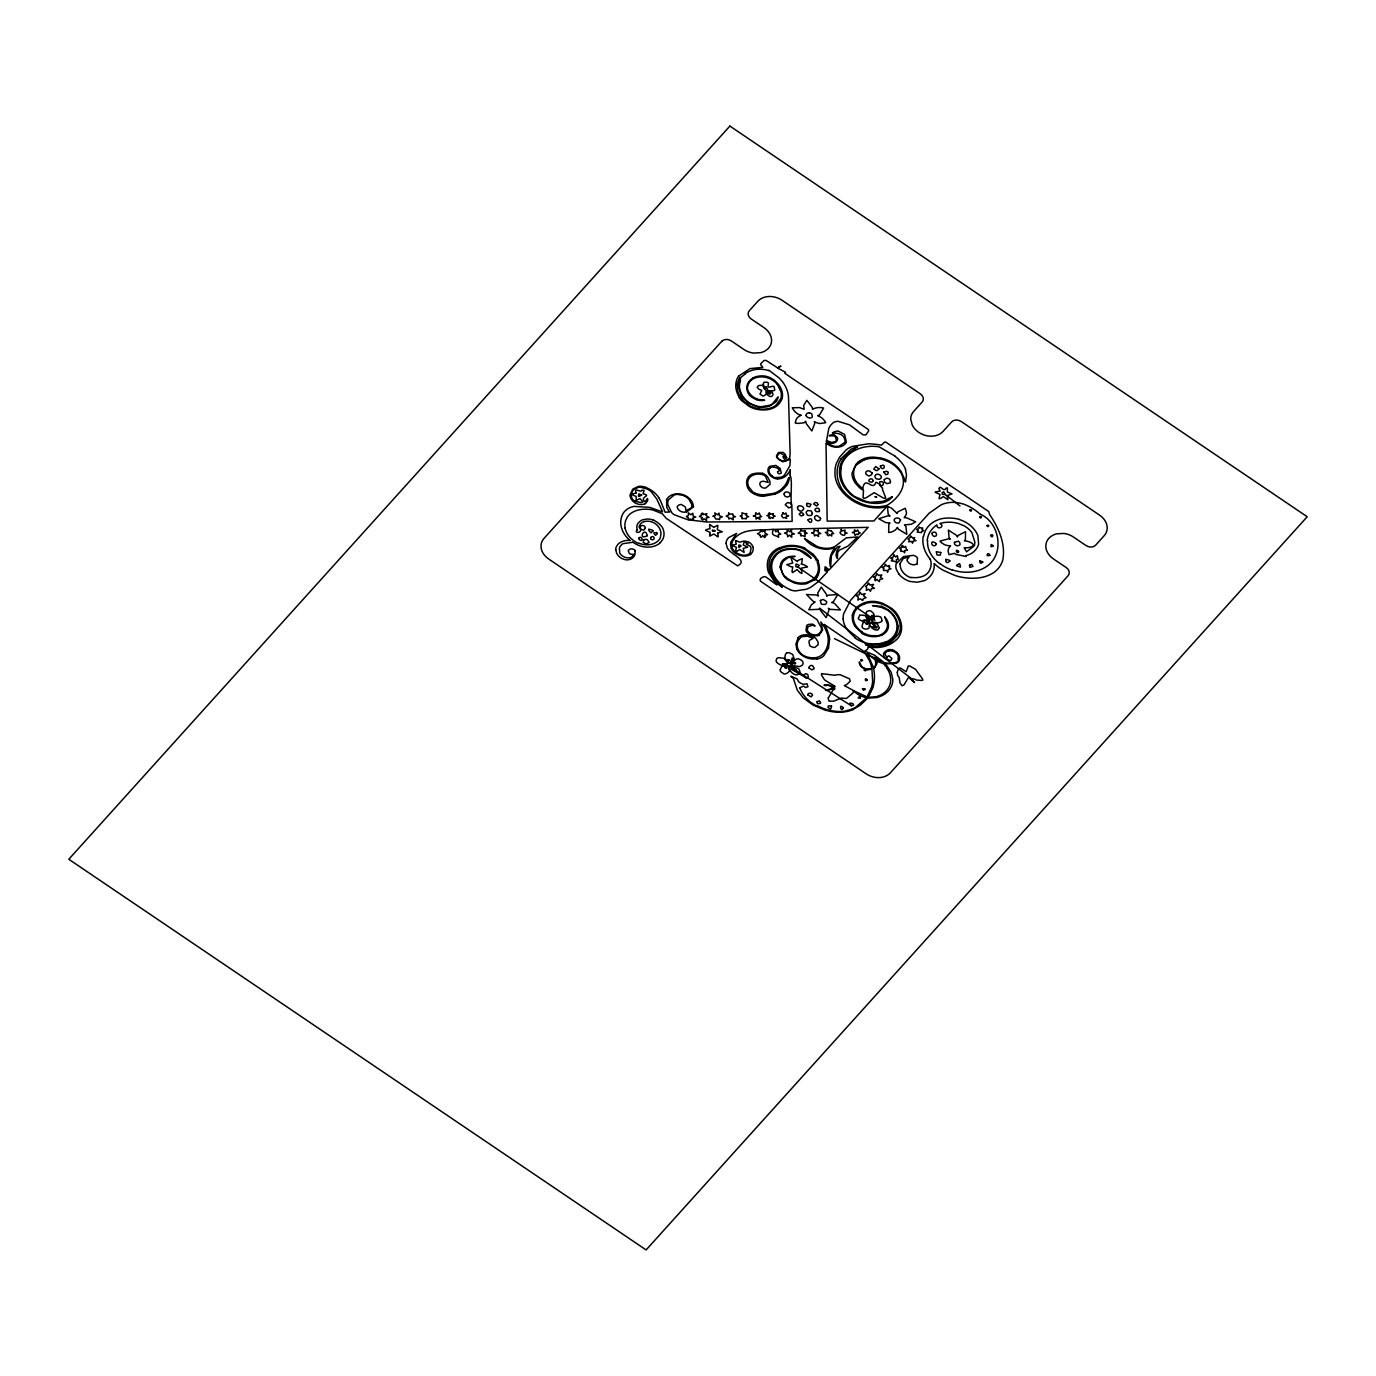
<?xml version="1.0" encoding="UTF-8"?>
<svg xmlns="http://www.w3.org/2000/svg" width="1376" height="1376" viewBox="0 0 1376 1376"><rect width="100%" height="100%" fill="white"/><g stroke="black" fill="none" stroke-linecap="round" stroke-linejoin="round"><path stroke-width="1.5" d="M829.573 639.169L828.49 648.165L823.742 655.819A14.895 11.834 19.2 0 1 816.862 659.087M779.917 566.912L783.563 575.684A16.013 12.711 19.2 0 0 787.364 579.52L794.382 582.994A21.638 17.2 19.2 0 0 806.542 583.699L814.506 579.76M747.443 481.669L748.458 486.519L752.93 492.075A17.355 13.794 19.2 0 0 763.044 494.81M899.732 564.005L903.378 558.398L908.986 557.108L906.99 559.791A2.58 2.047 19.2 0 0 907.128 560.651L907.266 560.961A6.14 4.885 19.2 0 0 916.984 563.902M852.346 615.175C855.184 603.548 869.632 599.024 880.09 602.55A22.807 18.112 19.2 0 1 883.495 603.651L891.596 608.347A31.218 24.802 19.2 0 1 895.742 612.251A31.27 24.837 19.2 0 1 901.452 630.466A26.402 20.984 19.2 0 1 898.838 636.916L896.619 639.651M917.156 564.074L917.431 558.02A4.094 3.251 19.2 0 0 915.986 556.472L915.694 556.282A7.138 5.676 19.2 0 0 913.234 555.336L903.447 556.644L896.189 563.696A14.62 11.61 19.2 0 0 896.326 569.354L898.786 573.947M666.724 500.124L666.672 506.901A17.131 13.605 19.2 0 0 669.665 511.975L665.107 512.216L660.686 501.208A62.023 49.278 19.2 0 0 658.691 497.648M867.843 584.473L868.394 582.891L870.165 585.23A3.079 2.442 19.2 0 1 870.853 584.766L873.571 584.404L871.834 586.503L874.482 588.36L871.386 588.636L870.492 591.302L868.738 589.22L866.278 590.407L866.639 587.483L865.538 586.4A6.037 4.799 19.2 0 0 867.843 584.473M798.2 637.69L795.896 644.002L796.876 649.317M818.135 560.737L817.172 562.337A20.984 16.667 19.2 0 1 808.331 581.79M798.562 639.943L797.977 641.027A14.792 11.748 19.2 0 0 799.68 652.069L800.11 652.637M840.53 459.188L850.97 449.281A27.503 21.844 19.2 0 1 857.609 446.736L846.756 454.596A37.462 29.756 19.2 0 0 839.463 470.609A34.968 27.778 19.2 0 0 845.363 488.721L849.886 493.692A32.422 25.748 19.2 0 0 875.979 503.392M797.96 567.084L799.215 565.381L796.928 564.246A2.391 1.892 19.2 0 0 795.947 564.194L795.896 566.74L797.96 567.084L874.912 620.215M693.28 506.97L686.538 512.061M733.907 539.014C743.676 527.369 760.292 530.947 773.622 529.21C771.403 533.492 772.297 535.109 776.356 536.021L778.627 537.242L778.18 534.868L780.794 534.077L778.386 532.581L778.094 530.035L775.823 531.824L774.654 529.364L868.187 527.352L829.195 569.87L825.101 566.723L824.843 570.507L827.544 571.711L818.187 581.756L811.135 587.019A34.847 27.675 19.2 0 1 806.078 589.324L795.259 590.958A12.281 9.752 19.2 0 1 790.168 589.668M866.519 697.804L855.459 707.384A33.093 26.282 19.2 0 1 846.532 710.618M865.057 668.891L863.99 670.078L865.349 670.886A3.922 3.113 19.2 0 1 866.312 670.129L871.92 669.097L872.659 681.533A68.525 54.438 19.2 0 1 871.644 687.002L867.086 696.91L853.412 690.632M738.843 375.992L749.937 368.63L762.872 367.34L760.567 364.52A13.158 10.44 19.2 0 1 761.117 363.247L763.972 360.581A3.646 2.89 19.2 0 1 766.174 360.495L777.509 367.822L780.88 366.033L777.715 368.132L785.541 372.26L784.647 373.102L792.782 378.796L868.153 429.381A3.182 2.528 19.2 0 1 868.703 430.877L865.968 434.868L863.199 434.885L849.508 424.857L838.122 421.331A9.752 7.74 19.2 0 0 833.512 422.501A22.601 17.957 19.2 0 0 828.799 428.366L826.546 440.544L831.826 442.522L835.507 441.438A3.165 2.511 19.2 0 0 836.333 440.286L835.662 437.396A8.944 7.104 19.2 0 0 834.492 435.865L829.212 435.865A3.698 2.941 19.2 0 1 830.089 435.143L833.804 434.506L837.141 437.379A4.266 3.388 19.2 0 1 837.554 438.239A5.779 4.592 19.2 0 1 836.47 441.455L836.058 441.885A7.207 5.728 19.2 0 1 833.77 443.038L833.116 443.192A5.968 4.73 19.2 0 1 830.296 443.089L826.168 441.3A8.067 6.398 19.2 0 0 828.369 443.863L833.598 446.134A12.608 10.01 19.2 0 0 839.326 446.134L844.761 442.401A6.158 4.885 19.2 0 0 845.019 440.836C844.124 432.7 835.903 433.388 832.342 432.941A10.475 8.325 19.2 0 1 838.225 431.084L844.606 434.42L846.343 441.92A7.654 6.072 19.2 0 1 845.621 443.485A12.797 10.165 19.2 0 1 826.357 443.244M856.457 464.847L864.317 459.687M776.236 405.112L780.983 398.266A23.908 18.989 19.2 0 0 781.086 392.074L777.406 384.334M818.909 635.42L822.607 629.933L820.853 621.935L824.018 626.441A51.273 40.73 19.2 0 1 827.458 634.181C829.573 641.612 827.458 651.175 820.87 655.698A14.138 11.232 19.2 0 1 811.857 657.797A16.736 13.296 19.2 0 1 805.252 656.318L804.22 655.853A11.73 9.305 19.2 0 1 800.11 652.637M744.777 374.306L741.096 377.23A3.973 3.165 19.2 0 1 739.91 377.471L740.15 377.695A3.234 2.58 19.2 0 0 739.325 378.176L737.244 383.749L737.656 390.406A31.768 25.25 19.2 0 0 739.772 396.082L744.519 401.844L749.886 405.765A15.944 12.659 19.2 0 0 753.085 407.09A22.222 17.647 19.2 0 0 776.288 405.146M785.318 665.588C789.17 663.473 777.216 663.696 785.335 663.748A6.209 4.936 19.2 0 0 788.052 663.352L783.959 658.227L778.816 657.694A4.489 3.578 19.2 0 0 777.75 658.038A2.528 2.012 19.2 0 0 776.872 658.468L776.116 660.308A5.607 4.455 19.2 0 0 776.425 661.822L776.546 662.097A8.566 6.811 19.2 0 0 785.3 665.52M769.906 468.167L770.835 467.53A5.452 4.334 19.2 0 1 772.951 466.98L776.941 467.857L779.9 470.334L777.457 471.83L778.248 473.361A2.838 2.253 19.2 0 0 779.435 473.826L781.327 473.034L780.106 468.373L775.858 465.432L769.752 466.344A7.293 5.796 19.2 0 0 768.066 468.975L768.066 471.538A10.045 7.981 19.2 0 0 771.11 476.388L774.327 478.298A7.241 5.745 19.2 0 0 777.492 478.831M789.446 663.524L789.858 663.249A2.03 1.617 19.2 0 1 790.529 663.077L793.247 663.645L790.546 664.986L791.854 665.537L799.49 666.552A6.674 5.298 19.2 0 0 801.279 665.76A3.595 2.855 19.2 0 0 802.466 664.952L803.016 663.765A4.541 3.612 19.2 0 0 802.81 661.959L802.311 661.099A3.629 2.89 19.2 0 0 800.608 659.792A2.941 2.339 19.2 0 0 799.68 659.362C793.608 655.836 790.392 670.869 792.8 660.084A15.222 12.092 19.2 0 0 789.996 663.094L792.232 657.969L794.468 659.74L792.714 654.408L789.36 652.774A4.162 3.302 19.2 0 0 787.382 652.878L786.625 653.187M891.012 642.179L898.528 634.13A22.566 17.922 19.2 0 0 900.317 626.046M875.566 475.236L876.237 474.548A2.219 1.754 19.2 0 1 877.148 474.187L878.731 474.393A3.922 3.113 19.2 0 1 880.795 475.821L881.276 476.681A2.494 1.978 19.2 0 1 881.225 477.833L879.539 479.364L876.443 478.831A3.715 2.941 19.2 0 1 875.291 477.627L874.947 476.268A2.288 1.823 19.2 0 1 875.291 475.494M637.432 529.708C632.599 533.75 644.845 533.51 639.032 526.956A11.404 9.064 19.2 0 1 644.02 521.504M799.542 687.897L803.481 686.108L805.528 687.518L807.97 686.693L807.024 683.786L803.051 684.319L799.06 682.204L796.962 678.832L790.856 676.235L793.367 678.506L797.34 690.253L803.206 697.838L813.182 705.166L825.978 710.515M853.189 709.414L860.31 705.217L867.62 698.131L877.492 697.494M884.716 642.626L885.903 642.145M801.073 415.277L798.682 416.567A13.244 10.526 19.2 0 0 796.119 419.525L795.276 423.034A13.863 11.008 19.2 0 0 798.682 423.395L804.134 422.759L805.682 421.245A14.672 11.662 19.2 0 0 806.474 423.911L811.84 430.98L814.712 423.55A10.44 8.29 19.2 0 0 814.317 421.606L816.346 422.587A12.401 9.856 19.2 0 0 820.113 423.516L825.634 422.707A10.131 8.05 19.2 0 0 824.757 421.022L822.538 418.528A13.932 11.06 19.2 0 0 817.654 415.69A8.29 6.588 19.2 0 0 819.563 414.812L823.656 408.036A14.121 11.214 19.2 0 0 812.459 409.326A8.015 6.364 19.2 0 0 812.287 407.434L806.852 400.278L803.618 405.524L804.169 409.326L799.645 407.606L792.198 407.795L793.694 410.014A12.883 10.234 19.2 0 0 795.896 412.559L797.753 413.918A9.133 7.258 19.2 0 0 801.073 415.277M806.508 678.041L808.434 677.302L807.712 674.378L805.51 673.586L803.498 675.874L806.508 678.041L790.959 669.028M775.307 494.001L763.68 496.272A14.706 11.679 19.2 0 1 757.901 495.532L754.289 494.053A18.026 14.31 19.2 0 1 749.576 490.699C745.431 485.866 745.259 477.73 751.416 474.376A20.674 16.426 19.2 0 1 762.51 473.327M851.331 705.785L853.584 705.114L853.154 704.013A1.858 1.479 19.2 0 0 852.57 703.48L849.921 703.153L851.331 705.785L787.244 664.918M773.037 493.52L763.044 494.878M881.861 644.484L865.607 644.673M888.638 650.848L888.26 650.951A5.401 4.3 19.2 0 0 885.594 652.86L885.37 653.136A2.58 2.047 19.2 0 0 885.078 654.013L886.884 657.78L887.658 656.472A2.89 2.288 19.2 0 1 889.051 655.87L891.906 658.536L891.012 660.411A5.04 3.99 19.2 0 1 889.55 660.36L884.321 657.694L883.444 654.064A10.423 8.29 19.2 0 1 884.682 651.863L887.778 649.868A6.708 5.332 19.2 0 1 890.169 649.592A7.035 5.59 19.2 0 1 893.299 650.108L896.928 652.43A10.423 8.273 19.2 0 1 899.526 656.885L899.474 659.93A7.172 5.693 19.2 0 1 898.064 662.08A8.944 7.104 19.2 0 1 896.206 663.301L885.559 663.782L891.184 672.314L892.852 679.452A26.694 21.208 19.2 0 1 877.406 697.305M877.406 696.583L868.308 697.374L872.934 687.639A60.183 47.816 19.2 0 0 873.588 668.289A8.05 6.398 19.2 0 0 874.93 667.343L876.822 663.8A12.745 10.131 19.2 0 0 876.908 661.22L883.495 663.645L887.503 668.409M878.456 635.729L871.06 635.66A20.881 16.581 19.2 0 1 861.944 632.134M875.979 503.427L878.731 503.306A27.193 21.603 19.2 0 0 885.267 501.93L888.346 500.365A18.61 14.775 19.2 0 0 892.336 496.684L883.186 501.346L870.251 502.309A28.948 22.996 19.2 0 1 866.278 501.466L855.064 496.736M629.795 540.476C624.102 539.908 617.291 542.316 615.743 548.37A10.148 8.05 19.2 0 0 615.622 549.764M632.341 542.333L622.812 543.709A7.602 6.037 19.2 0 0 621.333 545.068L620.903 545.498A11.232 8.927 19.2 0 0 619.389 548.095L619.733 552.911A7 5.573 19.2 0 0 620.49 554.064A6.897 5.47 19.2 0 0 621.986 555.646L623.964 556.85A8.875 7.052 19.2 0 0 627.748 557.848L629.984 557.744A7.018 5.573 19.2 0 0 631.36 557.349L634.336 554.253A6.605 5.246 19.2 0 1 633.098 554.476L630.26 554.012A2.786 2.219 19.2 0 1 629.314 553.29L628.282 550.916A2.477 1.961 19.2 0 1 628.488 550.159L630.122 549.041A4.764 3.784 19.2 0 1 632.547 548.972L634.181 549.609A2.941 2.339 19.2 0 1 635.127 550.589L635.42 551.226M945.295 494.517L942.405 494.362L942.061 492.763L943.678 491.765L945.295 494.517L959.984 505.955M879.66 457.83L882.48 458.397A27.107 21.534 19.2 0 1 900.867 471.418M881.603 606.386L872.401 605.595L881.431 607.435L888.019 610.342A23.512 18.679 19.2 0 1 896.825 628.952M653.067 519.956L652.138 519.681A14.706 11.679 19.2 0 0 647.391 519.01L642.902 519.715A10.492 8.342 19.2 0 0 639.41 521.934A9.546 7.585 19.2 0 0 637.346 529.726M757.247 399.315L764.678 400.227A11.885 9.443 19.2 0 1 756.456 399.556M952.192 570.06L949.148 568.924A31.682 25.164 19.2 0 1 940.685 564.126M756.439 399.608L753.515 398.249A16.546 13.141 19.2 0 1 749.352 395.084A15.996 12.711 19.2 0 1 752.672 378.366M804.788 548.37L813.405 554.39L818.152 560.565L816.346 560.514A17.424 13.846 19.2 0 0 814.093 556.747L805.837 550.022A30.96 24.596 19.2 0 0 802.552 548.405M834.458 638.636L881.156 661.323L874.156 657.212A7.035 5.59 19.2 0 0 881.156 661.306M768.943 370.282L778.575 377.54A30.874 24.527 19.2 0 1 785.163 385.865L785.851 387.155A36.12 28.69 19.2 0 1 788.534 397.888L790.116 453.22L789.738 457.933L785.885 460.84A8.738 6.932 19.2 0 1 783.632 461.098L779.779 460.1A4.61 3.664 19.2 0 1 778.489 459.034L777.56 457.623A3.406 2.718 19.2 0 1 777.234 455.955L778.696 453.96A7.293 5.796 19.2 0 1 780.381 453.134L785.816 456.35A5.452 4.334 19.2 0 0 785.025 454.166L783.133 452.394L778.438 452.532L776.528 455.714A3.32 2.649 19.2 0 0 776.614 456.626A4.592 3.646 19.2 0 0 776.958 457.812L782.703 461.872L790.306 459.395L789.893 465.707L784.458 475.116A14.689 11.679 19.2 0 1 781.172 477.248L774.413 477.627A8.462 6.725 19.2 0 1 772.246 476.354M862.098 633.304L854.892 626.372A24.407 19.384 19.2 0 1 852.38 615.175M870.303 622.692C872.694 622.554 877.544 629.761 871.902 626.785L876.529 628.058L877.183 627.181L872.401 623.483L877.217 623.844L879.367 628.075L877.802 629.916A5.143 4.094 19.2 0 1 874.551 629.64M774.602 380.498L772.951 379.312A17.854 14.173 19.2 0 0 765.194 376.095A19.866 15.79 19.2 0 0 752.5 378.142M884.424 662.785L874.586 655.217L864.782 651.14L867.327 649.455A5.108 4.059 19.2 0 0 868.032 647.477L867.964 646.686A31.201 24.785 19.2 0 0 896.43 639.513M895.002 456.092L879.178 446.839A34.366 27.296 19.2 0 0 869.219 446.409A39.027 30.994 19.2 0 0 845.535 457.933A33.781 26.832 19.2 0 0 840.942 467.702M819.821 608.33L820.13 608.588A10.096 8.015 19.2 0 0 820.492 610.497L826.15 617.652L828.92 610.222A8.462 6.725 19.2 0 0 828.404 608.278A8.566 6.794 19.2 0 0 830.554 609.362L840.426 609.946L834.63 603.514A6.605 5.246 19.2 0 0 831.637 602.55A11.335 8.996 19.2 0 0 833.495 601.518L837.846 594.484L828.352 595.172A9.443 7.499 19.2 0 0 826.615 596.238A7.809 6.209 19.2 0 0 826.46 594.346L821.266 587.07L817.894 592.884A9.735 7.74 19.2 0 0 818.376 596.066A7.964 6.33 19.2 0 0 816.26 595L806.508 594.501L812.941 601.157A8.497 6.742 19.2 0 0 815.125 601.966L811.427 604.718L808.813 609.723L818.118 609.362A8.256 6.553 19.2 0 0 819.821 608.33L910.43 677.835M855.356 638L847.822 630.483M808.744 632.685L807.248 630.088L808.039 626.613L812.528 625.289L815.108 626.046L814.214 625.1A3.784 2.993 19.2 0 0 812.098 624.119L808.658 624.446A9.976 7.912 19.2 0 0 806.663 625.426L806.044 630.586A7.241 5.745 19.2 0 0 806.818 632.358A11.111 8.824 19.2 0 0 818.944 635.488M980.589 514.349C999.458 522.622 1004.927 553.083 987.469 565.863A36.842 29.274 19.2 0 1 952.261 569.853M856.13 482.236L862.872 489.22A14.035 11.163 19.2 0 1 863.148 486.605C866.037 476.474 872.934 491.576 875.807 482.408A1.789 1.428 19.2 0 1 876.701 482.477L879.883 484.438L879.66 481.858C884.768 480.052 884.613 487.362 879.763 485.092L882.566 488.153A6.381 5.057 19.2 0 0 882.532 489.753L885.594 497.304A6.914 5.487 19.2 0 1 885.628 498.284A9.322 7.413 19.2 0 1 883.168 497.94L874.207 492.66L865.796 497.992A7.946 6.312 19.2 0 1 863.715 498.267A4.248 3.371 19.2 0 1 863.062 497.355L863.492 490.355A18.817 14.947 19.2 0 1 859.381 487.586L855.408 483.2A24.407 19.402 19.2 0 1 852.26 476.165A17.699 14.052 19.2 0 1 852.054 473.172L855.872 464.434A29.55 23.478 19.2 0 1 858.022 462.319M901.039 471.366L904.066 478.022A20.76 16.495 19.2 0 1 904.531 480.293L905.546 482.013L906.492 474.995L905.425 469.371M731.275 548.302L730.604 545.034A16.185 12.848 19.2 0 1 730.948 541.834L736.642 533.424L728.919 537.466A11.696 9.288 19.2 0 0 726.098 543.314M740.168 391.627L739.325 386.26L740.512 378.486L738.224 385.882L741.354 395.978L748.286 402.944L758.193 406.918A21.053 16.736 19.2 0 0 769.803 406.006L775.961 401.826A15.446 12.264 19.2 0 0 778.025 396.856L772.658 403.615A12.315 9.787 19.2 0 1 770.543 405.094L761.306 406.728A25.301 20.107 19.2 0 1 758.348 406.436M753.033 547.252L752.913 546.857A7.413 5.882 19.2 0 0 750.35 543.262A6.295 5.005 19.2 0 0 747.77 541.714L744.846 541.146A8.583 6.811 19.2 0 0 741.32 541.731C738.344 543.778 733.58 536.52 736.349 544.105L731.929 545.378L736.538 547.356L735.73 549.987L736.71 551.518L739.669 549.488L744.089 552.43L743.229 548.37L747.718 547.166L743.178 544.896L744.089 542.075L748.028 543.589L746.446 544.328L750.436 546.324A13.261 10.526 19.2 0 1 751.021 548.766L750.161 552.791A6.261 4.971 19.2 0 1 747.581 554.614A9.322 7.396 19.2 0 1 743.78 555.216L742.455 555.113A11.679 9.271 19.2 0 1 733.804 550.417L732.703 548.921A9.305 7.396 19.2 0 1 731.74 545.567M826.03 443.485L827.165 521.108L873.915 520.971L886.608 506.781A37.324 29.653 19.2 0 1 862.855 505.508A39.268 31.184 19.2 0 1 838.534 486.296A35.38 28.105 19.2 0 1 834.922 473.31L835.077 468.975A45.184 35.896 19.2 0 1 836.367 463.437L839.601 457.142L845.862 450.193A29.016 23.048 19.2 0 1 852.294 446.392L868.136 443.829A63.606 50.534 19.2 0 1 879.04 444.775L881.414 445.153L884.476 442.178A2.804 2.236 19.2 0 1 885.662 442.057L988.862 511.614A14.551 11.558 19.2 0 0 989.826 514.83C998.701 528.023 1005.976 544.174 1002.708 560.41A35.415 28.139 19.2 0 1 994.349 572.175C984.476 579.072 971.49 579.244 960.087 576.905A54.902 43.619 19.2 0 1 954.772 575.409L942.973 570.163A38.081 30.238 19.2 0 1 934.373 563.696M900.248 626.028C899.835 617.394 893.626 609.774 886.161 605.87A16.254 12.917 19.2 0 0 884.028 604.976A23.375 18.576 19.2 0 0 864.524 603.703M853.309 709.569A36.412 28.93 19.2 0 1 826.047 710.257M817.464 706.335A31.803 25.267 19.2 0 1 799.852 687.845M846.653 710.893A37.599 29.876 19.2 0 1 817.757 705.871M866.519 697.684A21.294 16.908 19.2 0 1 853.309 690.7M865.057 668.856A7.258 5.762 19.2 0 1 859.312 661.925L861.789 666.896L865.659 668.77A11.713 9.305 19.2 0 1 868.48 668.925L871.885 668.512A49.364 39.216 19.2 0 0 869.236 660.188L864.128 651.605L824.207 624.429A49.588 39.388 19.2 0 1 826.718 628.901L829.229 636.331A31.098 24.699 19.2 0 1 829.573 639.169M816.725 658.76A15.91 12.642 19.2 0 1 796.91 649.3M798.114 637.638A10.131 8.05 19.2 0 1 806.078 634.869M806.078 634.783A12.126 9.632 19.2 0 1 810.808 635.798A11.627 9.236 19.2 0 1 811.702 636.176A7.172 5.693 19.2 0 1 815.83 638.447L817.722 641.44A10.131 8.05 19.2 0 1 818.135 644.725L814.919 647.339A3.044 2.408 19.2 0 1 813.646 647.391L811.272 646.668A3.732 2.958 19.2 0 1 809.656 645.31L808.985 641.887A9.047 7.19 19.2 0 1 809.449 640.356L813.147 638.344L807.282 636.142L801.726 636.71A5.315 4.231 19.2 0 0 800.557 637.656L800.247 638.068A12.16 9.666 19.2 0 0 798.579 639.943M820.457 632.117A7.293 5.796 19.2 0 1 808.882 632.582M820.612 632.186A9.77 7.757 19.2 0 0 821.369 627.886L816.983 619.596L760.498 581.171A4.403 3.509 19.2 0 1 760.154 579.898L760.292 579.468A6.88 5.47 19.2 0 1 761.289 577.954L763.8 576.682A3.526 2.804 19.2 0 1 765.933 577.008L776.872 584.938L768.788 573.001A27.004 21.448 19.2 0 1 767.344 565.209A26.935 21.397 19.2 0 1 779.452 547.717M779.607 547.94A28.621 22.738 19.2 0 1 804.926 548.095M779.9 549.11A25.697 20.416 19.2 0 1 802.638 548.216M779.659 548.818A26.608 21.139 19.2 0 0 769.012 565.691A28.93 22.979 19.2 0 0 782.239 587.311L774.757 578.883A30.96 24.596 19.2 0 1 771.128 570.61L770.594 566.964A25.043 19.883 19.2 0 1 771.73 559.963M771.97 560.049A23.581 18.731 19.2 0 1 793.316 548.714A19.642 15.6 19.2 0 1 811.118 558.243L800.264 550.813A14.809 11.765 19.2 0 0 794.382 549.282M775.445 555.887A22.429 17.819 19.2 0 1 794.382 549.454M775.617 556.007A24.906 19.78 19.2 0 0 774.034 575.581L775.307 577.8A28.93 22.979 19.2 0 0 790.185 589.599M731.688 545.55A16.34 12.986 19.2 0 1 733.941 539.048M753.068 547.252A11.025 8.772 19.2 0 1 751.846 552.928A10.819 8.583 19.2 0 1 750.316 554.717A12.556 9.976 19.2 0 1 740.873 555.612A11.696 9.288 19.2 0 1 735.334 553.169A9.804 7.774 19.2 0 1 731.327 548.302M726.201 543.331A11.627 9.236 19.2 0 0 726.924 546.375C727.698 554.081 749.438 559.464 737.708 565.863L667.291 519.044A5.263 4.18 19.2 0 1 666.276 518.391L662.217 513.695L652.62 509.877A30.616 24.321 19.2 0 0 643.813 509.24L642.368 509.344A24.407 19.384 19.2 0 0 630.948 513.334A19.178 15.239 19.2 0 0 627.284 517.17L625.53 520.902A24.802 19.711 19.2 0 0 625.082 528.16M625.117 528.16A22.652 17.991 19.2 0 0 631.154 538.67L634.697 541.387A15.669 12.436 19.2 0 0 638.722 543.486M638.86 543.176A17.544 13.932 19.2 0 0 659.603 539.203A12.797 10.165 19.2 0 0 660.308 537.706L660.996 533.664A16.478 13.089 19.2 0 0 659.19 527.799L658.141 526.251A11.472 9.116 19.2 0 0 644.088 521.642M653.067 519.939A19.109 15.188 19.2 0 1 662.148 527.094A18.094 14.379 19.2 0 1 659.62 543.09M659.792 543.228A20.382 16.185 19.2 0 1 632.65 542.024M634.972 551.243A10.131 8.05 19.2 0 1 626.682 559.912A10.509 8.359 19.2 0 1 616.018 549.815M629.898 540.372A27.984 22.24 19.2 0 1 622.055 515.536A20.606 16.357 19.2 0 1 630.948 507.211A18.542 14.723 19.2 0 1 634.044 506.402L649.489 507.331L662.578 511.906L656.868 499.178L651.003 491.421A16.839 13.382 19.2 0 0 646.995 488.927L640.545 487.259A10.286 8.17 19.2 0 0 636.933 487.706M636.985 487.775A11.386 9.047 19.2 0 0 632.444 499.35L633.012 499.798A13.502 10.733 19.2 0 0 635.729 501.449L641.027 502.567A4.541 3.612 19.2 0 0 642.919 501.793L639.874 498.559L636.194 500.486L636.176 496.34A11.404 9.064 19.2 0 1 631.653 494.259A17.785 14.138 19.2 0 1 636.4 493.124C633.063 486.003 641.01 493.64 642.128 490.114L644.106 490.424L643.056 493.76C652.74 496.186 638.791 496.444 644.983 501.827L647.528 498.508A6.123 4.868 19.2 0 1 647.58 500.881L645.636 503.478A9.099 7.224 19.2 0 1 644.295 504.252M644.209 504.115A9.804 7.792 19.2 0 1 630.432 497.252A9.563 7.602 19.2 0 1 629.967 495.154L632.84 489.116L638.516 486.416A13.382 10.63 19.2 0 1 646.17 487.448M646.118 487.534A25.06 19.9 19.2 0 1 658.812 497.596M666.38 499.97A14.551 11.558 19.2 0 1 682.496 494.483A14.396 11.438 19.2 0 1 693.504 507.004M686.4 511.838A6.278 4.988 19.2 0 1 677.13 506.832L677.439 506.316A6.347 5.04 19.2 0 1 678.557 505.267L678.832 505.095A4.644 3.681 19.2 0 1 681.481 504.528L685.437 507.073L685.953 510.616L690.993 508.122A5.16 4.094 19.2 0 0 691.595 507.073A9.426 7.482 19.2 0 0 691.732 504.39L688.98 499.333A13.966 11.094 19.2 0 0 682.823 495.308L677.25 494.38A9.58 7.602 19.2 0 0 674.223 495.016L668.633 499.643A11.73 9.322 19.2 0 0 667.79 504.528L671.763 512.766A15.549 12.35 19.2 0 0 674.395 514.796L688.138 519.836L688.378 517.737L687.226 517.187A3.01 2.391 19.2 0 1 686.418 516.413L688.413 515.536L688.378 512.818L690.855 514.744L692.868 513.214L693.091 516.103L695.792 517.049L692.678 518.184L693.573 520.111L690.081 519.01L688.826 519.887L706.593 521.986L792.129 521.418L791.888 506.213L789.463 507.778A2.339 1.858 19.2 0 1 788.568 507.778L785.232 504.7L787.399 502.567L790.34 503.134L791.768 505.388C789.721 497.527 793.298 478.229 789.497 474.479A3.062 2.425 19.2 0 0 790.22 473.722L790.271 469.646A24.992 19.849 19.2 0 1 788.998 472.278L786.487 475.391A14.465 11.49 19.2 0 1 777.526 478.968M772.418 476.113A7.413 5.882 19.2 0 1 769.666 468.029M744.571 374.134A25.508 20.262 19.2 0 1 768.84 370.608M777.268 384.403A16.908 13.433 19.2 0 0 760.102 376.904A16.22 12.883 19.2 0 0 747.529 387.31M757.333 399.04A14.138 11.232 19.2 0 1 747.254 387.275M774.516 380.584A21.827 17.338 19.2 0 1 782.239 398.249M782.273 398.249A30.65 24.355 19.2 0 1 780.605 401.603C775.238 410.547 763.164 411.269 754.117 408.603A30.788 24.458 19.2 0 1 749.404 406.505L741.372 400.433A19.522 15.514 19.2 0 1 738.637 396.563M738.895 396.494A27.589 21.913 19.2 0 1 738.688 375.906M934.166 563.678A25.181 20.004 19.2 0 1 924.362 580.706L917.259 582.22L909.897 581.446A19.178 15.239 19.2 0 1 898.803 573.93M910.809 577.714A14.947 11.868 19.2 0 1 900.196 564.074M910.929 577.335A20.881 16.598 19.2 0 0 921.937 576.578C928.989 574.807 932.756 566.43 930.451 559.843A4.85 3.853 19.2 0 0 929.712 558.862M929.901 558.759A36.086 28.655 19.2 0 1 923.244 536.279M923.64 536.365A30.891 24.544 19.2 0 1 941.597 518.7A35.415 28.122 19.2 0 1 958.814 519.216M958.762 519.371A26.23 20.829 19.2 0 1 977.872 535.574L978.628 544.139A23.702 18.817 19.2 0 1 973.365 552.034L972.471 552.705A20.348 16.168 19.2 0 1 966.055 555.543L966.193 556.489L956.423 554.528A8.531 6.777 19.2 0 1 954.376 553.324L949.027 554.7L948.184 551.742A11.507 9.15 19.2 0 1 949.027 547.665L950.541 545.79A11.232 8.91 19.2 0 1 943.953 544.346L941.476 542.712A9.082 7.224 19.2 0 1 940.014 541.129L948.15 538.893A8.428 6.691 19.2 0 1 950.3 539.134A7.62 6.054 19.2 0 1 949.062 537.552L948.425 530.104L956.354 535.247A9.013 7.155 19.2 0 1 957.455 537.018A6.983 5.556 19.2 0 1 958.212 535.402L965.556 531.721L965.402 539.409A9.46 7.516 19.2 0 1 964.387 540.906C966.709 540.338 977.872 544.346 971.198 546.857A13.261 10.526 19.2 0 1 965.075 547.786L964.163 547.7L966.571 551.828L974.38 545.756A26.127 20.76 19.2 0 0 974.827 542.041L971.903 532.65A16.873 13.416 19.2 0 0 970.527 530.947A19.763 15.704 19.2 0 0 964.094 525.838L958.246 523.465A28.965 23.014 19.2 0 0 939.946 523.499C945.931 526.578 936.557 530.775 936.884 524.841A34.4 27.331 19.2 0 0 929.041 533.768L928.594 534.851A29.481 23.426 19.2 0 0 927.235 540.527M940.565 564.28A30.375 24.132 19.2 0 1 927.596 540.579M980.452 514.435A42.914 34.09 19.2 0 0 963.699 504.115L960.62 503.341A25.267 20.072 19.2 0 0 950.334 502.464A27.245 21.655 19.2 0 0 941.184 504.82L929.178 513.162L850.66 600.228L843.608 613.868A28.483 22.635 19.2 0 0 843.247 619.045M847.943 630.414A24.39 19.367 19.2 0 1 843.11 619.028M884.458 642.248A27.744 22.033 19.2 0 1 855.201 638.172M896.946 628.97A26.694 21.208 19.2 0 1 885.852 642.093M881.603 606.403A23.77 18.886 19.2 0 1 897.806 625.65M898.253 625.684A26.161 20.778 19.2 0 1 881.724 644.14M890.891 642.059A28.844 22.928 19.2 0 1 865.59 644.725M853.498 616.259A20.674 16.426 19.2 0 1 864.696 603.995M862.167 631.859A19.195 15.256 19.2 0 1 853.395 616.242M878.387 635.609A16.185 12.848 19.2 0 0 887.503 624.257L884.596 616.74A15.188 12.074 19.2 0 1 882.635 634.663M882.687 634.714A19.539 15.532 19.2 0 1 861.978 633.459M884.441 662.682A17.269 13.726 19.2 0 0 898.132 661.392L898.236 655.784A6.261 4.971 19.2 0 0 897.049 654.013A7.121 5.659 19.2 0 0 888.707 650.986M789.652 663.18A8.032 6.381 19.2 0 1 786.436 653.05M887.124 668.547A25.576 20.313 19.2 0 1 877.286 696.394M817.688 560.84A25.456 20.227 19.2 0 1 814.919 580.053M780.295 566.946A14.792 11.748 19.2 0 1 795.122 556.454L790.546 556.919L797.272 561.477A5.71 4.541 19.2 0 1 798.149 560.393L802.346 558.639L801.726 563.076A6.794 5.384 19.2 0 1 801.142 563.954L803.687 564.71A11.318 8.996 19.2 0 1 807.454 566.912L801.228 568.202L801.95 573.362A5.538 4.403 19.2 0 1 800.058 572.571L797.065 569.595L792.576 572.571A4.627 3.681 19.2 0 1 792.008 571.504L792.731 566.929A7.671 6.089 19.2 0 1 790.34 566.499L786.814 564.642L792.731 563.025L790.684 557.005A12.762 10.148 19.2 0 0 787.347 558.037L783.615 560.944A16.89 13.416 19.2 0 0 781.19 568.804L782.6 573.379A12.659 10.062 19.2 0 0 785.421 576.785M808.434 581.945A19.247 15.291 19.2 0 1 785.49 576.733M874.603 629.451A6.158 4.902 19.2 0 1 870.182 622.64M834.785 548.25A32.714 25.989 19.2 0 0 830.313 557.039L830.072 558.26A28.002 22.24 19.2 0 0 830.605 567.084L831.431 555.56L837.021 547.235A7.568 6.02 19.2 0 1 840.065 546.306L837.021 550.538L836.04 555.044A8.686 6.897 19.2 0 0 837.365 558.467L837.726 552.275A6.57 5.212 19.2 0 1 838.724 551.054A7.688 6.106 19.2 0 1 839.635 550.056L847.994 546.083L857.678 536.932L846.274 537.878L834.888 546.53A19.04 15.119 19.2 0 1 820.818 547.614A24.252 19.264 19.2 0 1 817.344 546.599L804.496 538.412A23.082 18.335 19.2 0 0 834.527 547.854M762.528 473.275A10.32 8.204 19.2 0 1 767.774 477.231L769.425 480.258A14.517 11.541 19.2 0 1 770.061 484.266L765.95 487.895A4.61 3.664 19.2 0 1 764.471 488.067A3.199 2.546 19.2 0 1 762.786 487.792L761.117 486.657A5.143 4.076 19.2 0 1 759.862 484.18L760.034 482.856A3.044 2.408 19.2 0 1 760.997 481.858L761.616 481.6A4.902 3.904 19.2 0 1 763.198 481.204L768.186 482.443L765.469 476.302A5.779 4.592 19.2 0 0 763.938 475.184L763.319 474.875A12.831 10.182 19.2 0 0 747.684 481.72M773.037 493.554A24.837 19.728 19.2 0 0 781.172 489.392L784.612 485.866A32.955 26.178 19.2 0 0 787.519 480.62C790.822 471.676 789.17 483.956 785.868 486.21A38.631 30.685 19.2 0 1 784.286 488.067A26.282 20.881 19.2 0 1 775.273 493.932M897.513 527.507A13.812 10.974 19.2 0 1 888.655 532.529L888.827 524.531A9.546 7.585 19.2 0 1 890.014 523.018L885.508 522.536L878.782 518.735L887.675 515.862A11.077 8.806 19.2 0 1 890.066 516.034A7.138 5.659 19.2 0 1 888.156 513.867L887.451 506.488A17.51 13.915 19.2 0 1 891.786 508.363L897.135 513.506A7.448 5.917 19.2 0 1 897.874 511.872L905.288 508.226L906.457 512.543A12.281 9.752 19.2 0 1 905.941 515.071L904.17 517.668A9.443 7.499 19.2 0 1 906.492 517.754L915.659 521.831L911.428 524.222L904.479 524.91A7.155 5.693 19.2 0 1 905.89 526.509L906.801 534.284L898.528 529.244A9.322 7.413 19.2 0 1 897.41 527.455M856.852 501.621A33.712 26.78 19.2 0 0 887.21 505.25C905.683 493.468 910.448 475.03 890.444 462.732A16.495 13.106 19.2 0 0 887.21 461.201A26.694 21.208 19.2 0 0 864.386 459.808M856.749 501.758A40.489 32.164 19.2 0 1 842.25 489.529A40.506 32.181 19.2 0 1 840.788 459.309M855.012 496.788A33.609 26.694 19.2 0 1 841.338 467.823M894.899 456.196A33.058 26.264 19.2 0 1 905.632 469.336M857.919 462.25A23.994 19.058 19.2 0 1 879.625 458.036M856.336 482.168A21.947 17.424 19.2 0 1 856.354 464.778M758.314 406.642A21.483 17.062 19.2 0 1 740.563 391.592M806.044 415.432A3.56 2.838 19.2 0 0 809.776 417.994L810.275 417.994A3.234 2.563 19.2 0 0 812.408 416.739L811.788 413.952A3.388 2.683 19.2 0 0 809.415 412.886M806.164 415.552A3.388 2.683 19.2 0 1 806.869 413.626L807.213 413.385A3.492 2.786 19.2 0 1 809.432 412.92M713.095 516.292C715.709 515.587 714.333 520.369 717.567 519.01A4.094 3.251 19.2 0 1 719.528 519.664L719.803 517.84L722.314 516.826L719.304 515.759L719.046 513.128L717.395 514.727L714.78 512.87L715.365 515.381L713.146 516.12M820.578 518.236L820.199 520.042L818.41 520.747A2.27 1.806 19.2 0 1 817.31 520.678L816.037 520.059A4.094 3.251 19.2 0 1 814.695 518.322L814.592 516.929A2.288 1.823 19.2 0 1 815.142 516.189L816.278 515.639A2.374 1.875 19.2 0 1 817.241 515.587L820.578 518.236M869.305 623.569L869.047 628.058A4.954 3.922 19.2 0 1 863.388 628.488L862.305 627.508A11.851 9.408 19.2 0 1 862.047 626.132L863.01 622.829A2.425 1.926 19.2 0 1 864.059 622.416L864.919 622.416L859.226 619.578A5.126 4.076 19.2 0 1 858.228 618.512L859.811 614.969L864.61 615.433A4.799 3.818 19.2 0 1 865.659 615.915A4.627 3.681 19.2 0 0 866.312 617.532L868.669 619.716L863.32 620.335L869.804 621.161C862.769 622.571 870.234 622.434 869.305 623.569M818.29 530.173L818.273 532.409L820.784 533.475L818.204 534.146L818.531 536.434L815.968 534.8L814.644 536.004L813.784 533.682A1.944 1.548 19.2 0 0 813.061 533.217L811.616 532.942L814.282 532.013L813.921 529.932L816.484 530.809A2.408 1.909 19.2 0 0 817.533 530.637L818.29 530.173M880.416 466.068C880.124 468.459 883.822 469.87 884.286 467.1A2.924 2.322 19.2 0 0 884.132 465.845L883.736 465.518A1.789 1.41 19.2 0 0 882.893 465.174L880.416 466.068M784.853 667.601L786.659 667.807L784.853 667.601M807.987 695.052L811.135 696.875L812.562 695.086A2.374 1.892 19.2 0 0 811.599 693.779L811.238 693.556A2.7 2.15 19.2 0 0 810.034 693.212L808.916 693.349A1.823 1.445 19.2 0 0 808.176 694.02L807.987 695.052M828.283 570.335L826.408 570.748A2.305 1.823 19.2 0 1 825.703 569.767L826.649 568.46L828.283 570.335M831.534 706.094L831.207 707.935A4.799 3.818 19.2 0 1 830.347 709.07L828.008 707.402L828.421 705.836L831.534 706.094M867.207 680.002C864.524 682.96 864.782 675.943 867.207 680.002M820.371 600.418L821.076 603.565A3.767 2.993 19.2 0 0 821.799 604.356L825.153 604.442A4.248 3.371 19.2 0 0 826.34 603.324L826.77 601.656A40.833 32.439 19.2 0 0 823.106 599.454L820.371 600.418M763.353 384.059L764.334 387.843L766.226 386.656L764.299 388.479L762.493 385.28L759.242 385.452A4.506 3.578 19.2 0 0 757.763 386.398L757.178 387.31L759.105 389.374L761.736 390.371L759.982 394.086L763.112 396.15L766.105 394.534L766.002 390.509A2.872 2.288 19.2 0 0 765.245 389.511L764.351 388.926L767.051 388.273L768.118 390.801L773.776 390.664A4.128 3.285 19.2 0 0 774.826 389.976L774.034 386.501A8.308 6.605 19.2 0 0 772.228 386.278C762.407 389.89 774.034 380.756 763.99 382.356A4.489 3.56 19.2 0 0 763.474 383.336L763.353 384.059M828.3 697.924L828.318 698.716A6.725 5.349 19.2 0 0 829.212 701.158L833.667 701.158L841.321 698.114L845.862 698.458A4.438 3.526 19.2 0 0 847.152 697.907L853.034 692.919A6.416 5.091 19.2 0 0 853.309 690.425L844.314 685.575A12.831 10.182 19.2 0 0 846.928 684.336L850.179 681.258L849.577 678.867L840.564 674.876A9.426 7.482 19.2 0 0 834.957 675.289L821.558 673.638A6.226 4.936 19.2 0 0 821.541 675.1L824.344 679.572A13.966 11.094 19.2 0 0 825.686 680.673L835.094 686.383L833.374 686.865A11.146 8.858 19.2 0 0 824.035 685.128L824.258 685.265A2.46 1.961 19.2 0 0 825.359 685.609L827.492 685.317A9.907 7.878 19.2 0 1 829.453 685.695L834.854 688.138L834.441 689.531L831.482 688.034A2.821 2.236 19.2 0 1 830.794 688.98L825.445 690.236A4.747 3.767 19.2 0 0 826.856 690.528L832.205 689.015L833.168 689.806L828.3 697.924M803.584 514.796L801.417 515.983L799.439 514.624A2.752 2.184 19.2 0 1 799.353 513.781L800.987 512.491L802.862 513.282A3.148 2.494 19.2 0 1 803.464 514.28L803.584 514.796M760.171 535.144L760.154 535.522A3.492 2.786 19.2 0 0 760.498 536.657L761.014 537.414L762.51 535.66L764.643 537.603L765.692 536.227L764.368 535.178L767.602 534.696L764.781 532.718L765.09 530.603L762.373 531.686L760.808 529.863L760.567 531.188A5.229 4.162 19.2 0 1 759.174 532.908L757.488 533.647L760.171 535.144M657.384 533.51L655.526 535.419L653.703 532.976L656.627 532.495L657.384 533.51M712.424 530.328L712.424 530.551A1.892 1.496 19.2 0 0 712.665 531.239L715.142 531.153A1.961 1.548 19.2 0 0 715.056 530.465L712.424 530.328M784.148 494.173C784.234 498.542 792.215 497.441 789.566 493.296A2.597 2.064 19.2 0 0 788.052 492.161L787.124 491.972A3.509 2.786 19.2 0 0 785.748 492.092L784.974 492.453A2.632 2.098 19.2 0 0 784.114 493.95L784.148 494.173M805.132 533.94L805.046 536.588L802.69 535.591A4.575 3.629 19.2 0 1 800.54 535.78L801.21 533.991L798.132 533.166L800.557 531.566A2.58 2.047 19.2 0 0 800.78 530.826L800.643 529.88L802.346 531.016A23.942 19.023 19.2 0 1 805.442 530.74L804.306 532.46L807.196 533.217L805.132 533.94M945.897 559.378L945.828 561.649L947.084 562.543A2.374 1.892 19.2 0 0 947.909 562.492L950.248 560.875A7.654 6.089 19.2 0 0 948.7 560.015L945.897 559.378M875.17 496.702L876.77 497.252L875.205 496.598M875.755 663.163L875.274 665.726A8.032 6.381 19.2 0 1 873.588 667.859L867.344 653.531L875.205 659.878L875.755 663.163M865.745 623.517L867.413 624.274L865.762 623.414M862.632 600.383L860.224 598.835L857.816 600.074L858.314 597.115L856.061 595.516L859.071 594.896L859.966 592.179L861.634 594.535L865.126 593.641L863.543 595.808L866.089 597.648L863.44 598.749A3.681 2.924 19.2 0 0 862.769 599.747L862.632 600.383M883.684 472.123L885.92 474.754L887.864 474.066L888.242 472.174L886.643 471.246L883.684 472.123M958.59 551.828C957.06 554.838 954.652 548.628 957.92 550.641A2.219 1.772 19.2 0 1 958.436 551.294L958.59 551.828M819.442 510.238L819.391 511.58L816.278 511.648C811.857 508.449 819.907 506.506 819.442 510.238M782.755 512.715L782.531 513.988A3.818 3.027 19.2 0 1 781.809 514.968C780.863 515.088 782.978 518.735 783.993 517.703A2.477 1.961 19.2 0 1 785.146 517.72L786.608 518.374L785.954 516.912L788.568 515.776L786.539 515.364L785.954 512.956L784.217 514.125L782.755 512.715M843.161 708.055C841.149 713.043 838.586 703.084 842.955 707.333A2.219 1.754 19.2 0 1 843.161 708.055M650.659 538.016L650.659 538.377A2.563 2.047 19.2 0 0 651.072 539.495C655.836 541.353 654.426 534.524 651.089 537.087A2.804 2.236 19.2 0 0 650.659 538.016M874.138 615.743L872.074 615.313L871.369 616.087L872.487 616.93L869.374 619.475L868.153 618.099L870.165 617.153L868.875 616.379L867.224 618.409L866.244 612.458A3.698 2.941 19.2 0 1 867.241 611.322L869.408 610.703A3.113 2.46 19.2 0 1 870.922 610.996L873.416 613.249A6.76 5.366 19.2 0 1 874.052 614.917L874.138 615.743M780.278 669.751L780.278 670.439A5.693 4.524 19.2 0 0 780.484 671.471L784.148 674.068A8.342 6.622 19.2 0 0 787.829 672.692L789.411 671.161L788.912 665.692L795.173 671.247L796.618 670.215L791.303 666.552L798.046 668.323A3.13 2.494 19.2 0 1 798.957 669.218L799.834 671.213A4.3 3.423 19.2 0 1 799.439 673.397C796.876 676.786 792.163 673.672 790.323 670.938A5.9 4.696 19.2 0 1 789.635 669.166L788.448 668.512L788.431 666.122L783.322 666.242L781.654 666.397L780.278 669.751M858.056 534.559L856.508 534.112L855.098 535.47L854.324 532.89L852.346 532.598L854.754 531.377L854.393 529.915L856.526 531.239L857.678 529.949L858.727 532.134A2.167 1.72 19.2 0 0 859.381 532.564L860.258 532.856L858.28 533.991A2.03 1.6 19.2 0 0 858.056 534.559M728.644 513.093L728.558 515.054L726.167 516.034L728.73 517.342A4.541 3.612 19.2 0 0 728.936 518.976L730.742 518.167L733.27 519.922L732.944 517.393L735.489 516.705L732.978 515.69C733.89 511.889 730.278 515.794 728.644 513.093M808.933 667.893L811.823 669.854L813.87 668.908A1.926 1.531 19.2 0 0 814.11 668.117L812.941 666.19A5.968 4.73 19.2 0 0 811.771 665.313L810.447 665.692A3.612 2.872 19.2 0 0 809.243 666.81L808.933 667.893M954.462 542.368C953.534 545.051 957.782 546.943 959.605 544.999A2.494 1.995 19.2 0 0 960.035 544.156L959.691 542.574A4.128 3.285 19.2 0 0 958.332 541.164L954.462 542.368M979.626 561.408L980.417 563.18A7.31 5.814 19.2 0 0 983.032 562.027L979.953 560.737A1.737 1.376 19.2 0 0 979.609 561.408M990.6 535.419C992.767 539.77 994.143 532.46 990.6 535.419M806.628 504.442L806.869 506.093L809.707 506.85L811.049 504.287L807.299 503.186A2.58 2.047 19.2 0 0 806.818 503.754L806.628 504.442M872.074 472.897L871.971 473.722A4.799 3.818 19.2 0 1 871.352 474.858L869.477 475.89A2.219 1.754 19.2 0 1 868.101 475.666L866.502 474.634A2.236 1.772 19.2 0 1 865.882 473.877L865.779 472.467A3.492 2.769 19.2 0 1 866.914 471.091L869.133 470.798L872.074 472.897M919.099 527.266L919.048 527.748A2.666 2.116 19.2 0 1 918.635 528.522L916.605 529.536L918.342 530.448L917.19 532.099L921.37 532.632A3.096 2.46 19.2 0 1 921.817 531.669L923.76 530.482L921.972 529.657L922.711 527.954A2.958 2.356 19.2 0 1 921.387 527.988L919.099 527.266M993.317 545.756L991.666 546.754A1.789 1.428 19.2 0 1 990.926 546.392L991.202 544.5L993.317 545.756M772.83 518.098L771.214 517.496L770.078 518.597L768.634 517.686L769.666 516.568L766.828 515.57L769.683 514.624L768.444 513.781L769.322 512.715L770.801 514.142L773.467 513.575L772.521 514.916L775.152 516.241L773.776 516.619A2.546 2.03 19.2 0 0 773.002 517.428L772.83 518.098M939.223 488.256L939.43 489.976A3.457 2.752 19.2 0 0 939.928 490.802L940.169 491.06A25.37 20.158 19.2 0 0 935.112 492.23L939.997 494.5L939.017 498.628A5.934 4.713 19.2 0 0 940.96 498.284L943.351 496.581L947.944 499.746L947.29 495.566L952.037 493.915L947.376 492.023L947.342 487.912A3.56 2.838 19.2 0 0 946.138 488.136C943.644 492.883 940.376 484.507 939.223 488.256M812.408 513.472L811.702 514.916A2.683 2.133 19.2 0 1 810.808 515.484L808.83 515.553A4.111 3.268 19.2 0 1 807.23 514.916L806.078 512.25L807.626 510.548L811.169 510.84L812.408 513.472M862.46 688.671L863.474 690.202L865.194 689.479A1.806 1.428 19.2 0 0 865.108 688.791L862.46 688.671M897.324 672.451L897.582 674.997A6.33 5.022 19.2 0 0 899.13 677.37L899.973 682.874L902.071 685.781A10.217 8.118 19.2 0 0 904.101 684.749L908.573 677.319L914.455 682.582L911.273 678.488L914.438 679.159A13.124 10.423 19.2 0 0 917.052 680.105L921.387 680.466A7.362 5.848 19.2 0 0 922.9 680.088A15.893 12.625 19.2 0 0 920.527 676.201L915.745 669.562A2.614 2.081 19.2 0 0 914.988 668.994L909.76 666.036A3.836 3.044 19.2 0 0 908.28 665.984L906.148 671.78L900.97 668.323A6.674 5.298 19.2 0 0 899.508 667.945L898.7 668.891A12.315 9.787 19.2 0 0 897.582 671.196L897.324 672.451M709.827 534.18L709.775 536.176L713.852 533.991L717.997 536.967A8.72 6.932 19.2 0 0 717.481 532.925L722.297 531.858L717.36 529.674L717.876 525.322A12.831 10.2 19.2 0 0 714.006 527.438L709.638 524.48A19.126 15.188 19.2 0 0 710.102 528.797A10.079 7.998 19.2 0 0 705.492 530.19A14.672 11.662 19.2 0 0 710.119 532.202L709.827 534.18M873.072 480.516L872.952 481.136A3.062 2.425 19.2 0 1 872.436 481.858L871.816 482.168A1.789 1.428 19.2 0 1 871.077 482.116C865.384 481.325 872.023 476.182 873.072 480.516M889.498 566.241L888.896 567.875L890.994 568.666L888.191 569.87L887.572 572.296C887.847 568.064 881.362 573.001 883.925 568.546L881.982 567.256L884.665 566.585L885.164 564.28L887.365 566.362L889.292 565.502A1.772 1.41 19.2 0 1 889.498 566.052L889.498 566.241M791.527 530.001L791.372 532.615L794.451 534.008L791.51 534.524L791.802 537.19L789.274 535.161L787.743 536.795L787.21 534.129L784.509 533.08L787.261 532.065L787.089 529.777L789.514 531.669L791.527 530.001M808.022 519.922C811.823 527.49 814.093 515.106 808.022 519.922M816.983 701.674L817.396 703.704L820.406 703.394A3.646 2.89 19.2 0 0 820.595 702.482L819.408 700.848L816.983 701.674M890.461 481.617L890.306 482.89L886.849 483.612L884.63 482.133L883.994 479.708L886.522 478.229A2.322 1.84 19.2 0 1 887.744 478.384L888.896 478.779A2.15 1.703 19.2 0 1 889.773 479.416L890.461 481.617M881.81 620.748L881.775 621.298A8.428 6.691 19.2 0 1 877.871 622.829L871.868 621.78L874.328 617.79L871.232 620.438L871.197 619.355A4.334 3.44 19.2 0 1 871.834 617.927L875.772 616.276A9.89 7.86 19.2 0 1 878.284 616.328L880.657 616.912A8.204 6.519 19.2 0 1 881.741 619.63L881.81 620.748M874.947 579.348L874.93 579.95A2.477 1.978 19.2 0 0 875.222 580.792L876.925 579.451L879.367 581.67L879.9 579.365L882.704 578.832L880.296 577.129L881.81 575.065A8.738 6.932 19.2 0 0 878.593 575.46L876.632 573.482L876.116 575.856L873.364 577.06L875.532 577.817L874.947 579.348M742.352 517.582L741.888 518.7L744.949 518.563A3.165 2.511 19.2 0 1 746.067 518.976L746.532 517.342L748.647 516.722L745.844 515.295L746.944 513.678A7.62 6.054 19.2 0 0 744.657 513.747L741.939 512.784L742.06 515.553L740.15 515.948L742.352 517.582M969.495 565.226L969.839 567.342L972.97 566.448L971.766 564.349L969.495 565.226M860.464 697.976L858.142 698.01L859.484 696.428A3.423 2.718 19.2 0 1 860.086 697.082L860.464 697.976M701.777 514.676L699.404 516.482L702.414 517.6L701.313 518.821L702.74 520.008L703.91 518.752L706.645 520.541L706.198 517.858L709.036 517.41L705.94 515.467L706.886 513.609A24.974 19.849 19.2 0 0 703.549 514.641L702.809 513.179L701.33 513.54L701.777 514.676M893.66 554.7L893.385 556.902L890.633 558.192L892.8 558.931L891.304 560.84L892.525 561.081A3.13 2.494 19.2 0 0 893.643 560.944L896.447 562.251L896.344 559.499L898.098 559.55A1.823 1.445 19.2 0 0 898.046 558.794L897.272 555.577L895.724 557.039L893.66 554.7M841.252 529.45L840.96 531.566C837.21 532.495 845.569 537.964 844.847 533.836L847.134 533.114L844.761 532.237L845.105 530.087L842.422 530.964L841.252 529.45M638.756 538.24L639.118 539.392A2.563 2.047 19.2 0 0 639.806 539.994C644.622 542.282 641.096 534.645 638.756 538.24M789.17 660.102L789.102 660.463A2.322 1.858 19.2 0 1 788.775 660.962L787.502 661.151L787.416 659.981A2.442 1.944 19.2 0 1 787.812 659.534L789.17 660.102M738.671 545.601L738.878 547.442L741.062 546.134A2.27 1.806 19.2 0 0 740.426 545.326L739.032 544.999A1.944 1.531 19.2 0 0 738.723 545.446L738.671 545.601M862.511 660.428C859.897 662.957 860.275 657.436 862.511 660.428M904.875 550.52L904.531 552.86C904.668 549.488 898.39 553.41 901.228 549.402L899.422 548.302L902.243 547.304L901.383 546.719L902.553 545.429L904.015 547.476L905.632 546.41L906.302 548.886A3.939 3.13 19.2 0 0 907.455 550.194L904.875 550.52M797.53 507.314L797.702 508.845A3.973 3.148 19.2 0 0 798.424 509.946L799.576 510.771A2.838 2.253 19.2 0 0 800.505 511.064L800.815 511.081A2.649 2.098 19.2 0 0 801.881 510.892L803.722 509.017A2.683 2.133 19.2 0 0 803.532 507.864L802.724 506.85A3.75 2.976 19.2 0 0 801.537 506.11L799.748 505.783A2.649 2.098 19.2 0 0 798.527 506.196A2.46 1.944 19.2 0 0 797.65 506.987L797.53 507.314M831.448 531.17L833.684 533.63L831.672 533.716L831.758 536.038L829.642 534.696L828.627 535.814L827.062 534.765L828.025 533.716L825.29 532.495L827.733 531.91L827.389 529.726L828.507 530.259A4.816 3.818 19.2 0 0 830.21 530.603L831.448 531.17M989.86 555.319C984.425 557.624 988.364 550.503 989.86 555.319M940.788 552.481L940.307 555.147L937.073 554.992L936.213 551.707L940.788 552.481M645.378 527.954L643.744 530.173L640.958 529.347L640.15 526.991C640.838 524.325 645.413 525.391 645.378 527.954M932.171 533.234L932.171 534.301A3.371 2.666 19.2 0 0 932.756 535.384L933.066 535.728A3.027 2.408 19.2 0 0 934.321 536.485C938.363 536.485 936.402 530.758 933.186 532.254A2.047 1.634 19.2 0 0 932.309 532.925L932.171 533.234M793.78 663.129C795.276 666.001 797.065 661.134 793.849 663.026M979.643 517.049C981.208 520.076 982.808 514.779 979.643 517.049M986.97 525.649C988.398 528.728 990.187 523.413 986.97 525.649M969.77 510.221C971.06 513.214 973.021 508.122 969.839 510.1M910.344 537.259L908.074 539.082L909.622 540.2L908.521 541.731L911.686 541.559L912.58 543.193L913.251 541.026L916.02 540.682L913.475 539.031L914.679 537.62L912.873 538.136L910.654 535.969L910.344 537.259M900.558 519.853L899.061 522.777A2.27 1.806 19.2 0 1 898.115 523.069L896.395 522.846A2.666 2.116 19.2 0 1 895.363 522.278C891.304 518.666 898.287 515.983 900.558 519.853M643.813 539.753L643.228 542.161L645.103 543.486A3.148 2.494 19.2 0 0 646.72 543.726L649.145 542.436L647.494 539.925A3.234 2.58 19.2 0 0 646.393 539.272L643.813 539.753M766.621 393.123C766.896 395.428 771.3 398.094 772.624 395.566A4.111 3.268 19.2 0 0 772.779 393.416L771.798 391.799L766.879 391.386L770.904 393.158L770.061 394.155L766.742 392.986M647.305 535.677C637.174 541.06 644.88 525.391 647.305 535.677M878.989 468.855L877.441 470.403A2.58 2.064 19.2 0 1 875.944 470.472L873.708 469.096L875.755 466.567L878.989 468.855M817.963 504.528L816.69 506.007L813.629 503.977L815.039 502.498L817.138 502.842L817.963 504.528M786.676 457.468L784.716 459.722L782.91 456.643L786.676 457.468M729.882 126.076L68.8 859.26L646.118 1249.924L1307.2 516.74L729.882 126.076M721.695 341.368L543.967 538.463A17.768 14.104 19.2 0 0 548.68 559L866.209 773.862A17.768 14.104 19.2 0 0 890.358 772.848L1068.068 575.753A7.104 5.642 19.2 0 0 1066.194 567.531L1053.483 558.948A17.768 14.104 19.2 0 1 1048.787 538.394A19.006 15.102 19.2 0 1 1056.665 533.836L1063.768 533.424A17.269 13.726 19.2 0 1 1073.332 536.95L1086.025 545.55A7.104 5.642 19.2 0 0 1095.692 545.137L1104.24 535.642A17.768 14.104 19.2 0 0 1099.527 515.106L961.256 421.538A7.104 5.642 19.2 0 0 951.607 421.95L943.042 431.428A17.768 14.104 19.2 0 1 918.893 432.442A19.006 15.102 19.2 0 1 912.254 425.132L910.723 419.061A17.269 13.726 19.2 0 1 913.595 411.51L922.161 402.016A7.104 5.642 19.2 0 0 920.269 393.794L781.998 300.243A17.768 14.104 19.2 0 0 757.849 301.258L749.301 310.735A7.104 5.642 19.2 0 0 751.176 318.957L763.886 327.557A17.768 14.104 19.2 0 1 768.599 348.111A19.006 15.102 19.2 0 1 760.704 352.652L753.601 353.064A17.269 13.726 19.2 0 1 744.038 349.556L731.344 340.956A7.104 5.642 19.2 0 0 721.695 341.368M957.335 564.917L956.595 565.708A18.077 14.362 19.2 0 0 960.551 567.067L959.777 563.885A1.978 1.565 19.2 0 0 958.883 563.902L957.335 564.917M757.574 517.617L756.146 519.113L755.665 516.447L753.274 516L755.734 514.934L755.734 512.68L757.78 514.383L759.208 512.973L760.274 515.467A4.094 3.251 19.2 0 0 761.65 516.654L759.38 516.998L760.102 519.509L757.574 517.617M936.334 544.311C932.567 549.488 928.697 539.289 935.026 542.643A2.563 2.047 19.2 0 1 935.8 543.314L936.334 544.311M653.015 530.861L651.072 532.787L649.352 531.17A4.644 3.681 19.2 0 1 648.715 529.175L651.605 529.812A3.836 3.044 19.2 0 1 653.015 530.861M639.393 496.134L638.584 496.409A7.155 5.693 19.2 0 1 638.894 493.846L641.68 495.171A28.569 22.704 19.2 0 1 639.393 496.134"/></g></svg>
